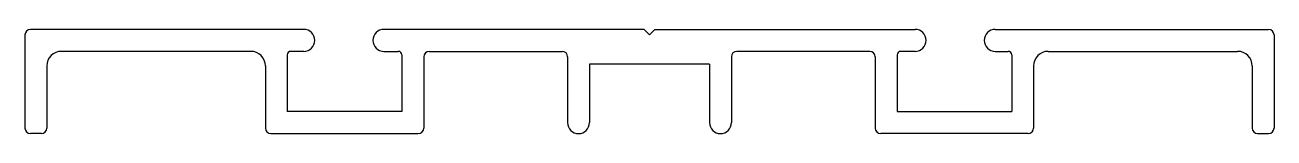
# Model space of a CAD drawing. Extents: x 2518 to 2586.6, y 1356.4 to 1362.1.
import ezdxf

# ---------------------------------------------------------------- set-up
doc = ezdxf.new("R2010")
doc.units = 0
doc.layers.get('0').update_dxf_attribs({"linetype": 'CONTINUOUS'})

msp = doc.modelspace()

# ---------------------------------------------------------------- linework, layer by layer
at = {"color": 0}
for p, q in [((2518.018, 1361.81), (2518.018, 1356.71)), ((2533.327, 1362.11), (2518.318, 1362.11)), ((2552.014, 1362.11), (2537.727, 1362.11)), ((2552.314, 1361.81), (2552.014, 1362.11)), ((2552.314, 1361.81), (2552.614, 1362.11)), ((2552.614, 1362.11), (2566.902, 1362.11)), ((2571.302, 1362.11), (2586.311, 1362.11)), ((2586.611, 1361.81), (2586.611, 1356.71)), ((2530.418, 1360.91), (2520.018, 1360.91)), ((2533.327, 1360.91), (2532.618, 1360.91)), ((2537.727, 1360.91), (2538.518, 1360.91)), ((2540.218, 1360.91), (2547.518, 1360.91)), ((2564.411, 1360.91), (2557.111, 1360.91)), ((2566.902, 1360.91), (2566.111, 1360.91)), ((2571.302, 1360.91), (2572.011, 1360.91)), ((2574.211, 1360.91), (2584.611, 1360.91)), ((2532.418, 1360.71), (2532.418, 1357.61)), ((2538.718, 1360.71), (2538.718, 1357.61)), ((2539.918, 1360.61), (2539.918, 1356.71)), ((2547.818, 1360.61), (2547.818, 1357.01)), ((2556.811, 1360.61), (2556.811, 1357.01)), ((2564.711, 1360.61), (2564.711, 1356.71)), ((2565.911, 1360.71), (2565.911, 1357.61)), ((2572.211, 1360.71), (2572.211, 1357.61)), ((2519.218, 1360.11), (2519.218, 1356.71)), ((2531.218, 1360.11), (2531.218, 1356.71)), ((2549.018, 1360.21), (2549.018, 1357.01)), ((2555.611, 1360.21), (2549.018, 1360.21)), ((2555.611, 1360.21), (2555.611, 1357.01)), ((2573.411, 1360.11), (2573.411, 1356.71)), ((2585.411, 1360.11), (2585.411, 1356.71)), ((2538.718, 1357.61), (2532.418, 1357.61)), ((2565.911, 1357.61), (2572.211, 1357.61)), ((2518.918, 1356.41), (2518.318, 1356.41)), ((2531.518, 1356.41), (2539.618, 1356.41)), ((2573.111, 1356.41), (2565.011, 1356.41)), ((2585.711, 1356.41), (2586.311, 1356.41))]:
    msp.add_line(p, q, dxfattribs=at)
for centre, radius, start, end in [((2518.318, 1361.81), 0.3, 90, 180), ((2533.327, 1361.51), 0.6, 270, 90), ((2537.727, 1361.51), 0.6, 90, 270), ((2566.902, 1361.51), 0.6, 270, 90), ((2571.302, 1361.51), 0.6, 90, 270), ((2586.311, 1361.81), 0.3, 0, 90), ((2520.018, 1360.11), 0.8, 90, 180), ((2530.418, 1360.11), 0.8, 0, 90), ((2532.618, 1360.71), 0.2, 90, 180), ((2538.518, 1360.71), 0.2, 0, 90), ((2540.218, 1360.61), 0.3, 90, 180), ((2547.518, 1360.61), 0.3, 0, 90), ((2557.111, 1360.61), 0.3, 90, 180), ((2564.411, 1360.61), 0.3, 0, 90), ((2566.111, 1360.71), 0.2, 90, 180), ((2572.011, 1360.71), 0.2, 0, 90), ((2574.211, 1360.11), 0.8, 90, 180), ((2584.611, 1360.11), 0.8, 0, 90), ((2548.418, 1357.01), 0.6, 180, 0), ((2556.211, 1357.01), 0.6, 180, 0), ((2518.318, 1356.71), 0.3, 180, 270), ((2518.918, 1356.71), 0.3, 270, 0), ((2531.518, 1356.71), 0.3, 180, 270), ((2539.618, 1356.71), 0.3, 270, 0), ((2565.011, 1356.71), 0.3, 180, 270), ((2573.111, 1356.71), 0.3, 270, 0), ((2585.711, 1356.71), 0.3, 180, 270), ((2586.311, 1356.71), 0.3, 270, 0)]:
    msp.add_arc(centre, radius, start, end, dxfattribs=at)

doc.saveas('drawing.dxf')
